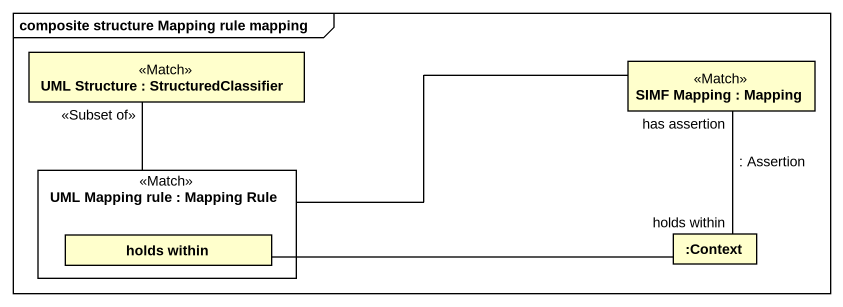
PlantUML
@startuml
mainframe composite structure Mapping rule mapping
rectangle "UML Structure : StructuredClassifier" as UML_Structure <<Match>>
rectangle "SIMF Mapping : Mapping" as SIMF_Mapping <<Match>>
rectangle "UML Mapping rule : Mapping Rule" as UML_Mapping_rule <<Match>> {
  rectangle "holds within" as holds_within
}
rectangle ":Context" as Context
SIMF_Mapping "has assertion" -- "holds within" Context : : Assertion
UML_Mapping_rule -up- "<<Subset of>>" UML_Structure
UML_Mapping_rule -right- SIMF_Mapping
holds_within -right- Context
@enduml
